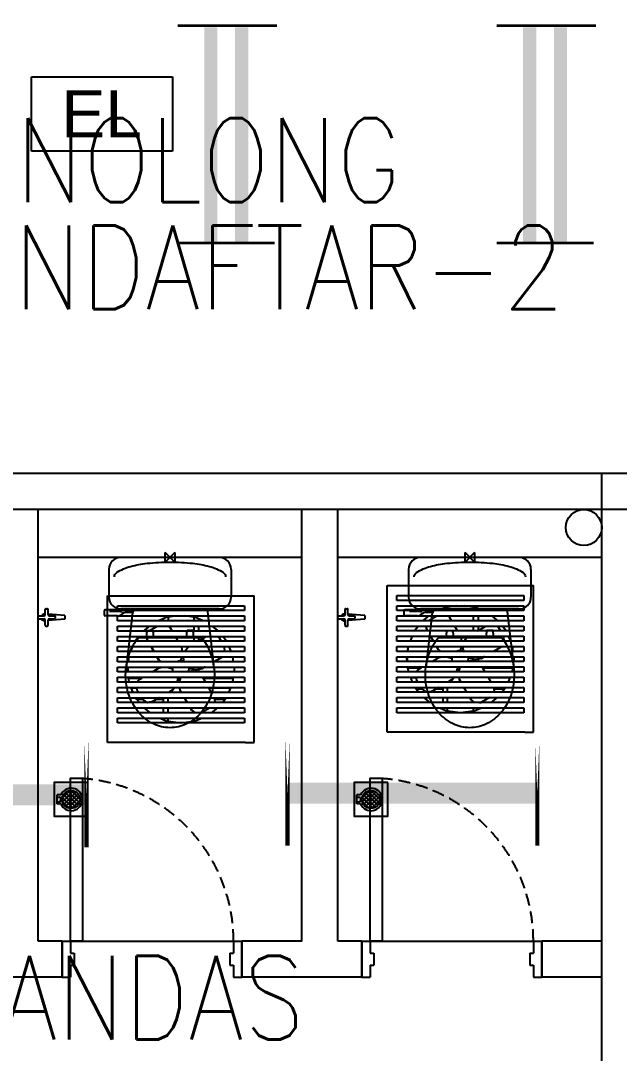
# Model space of a CAD drawing. Header units: inches. Extents: x 16928 to 514628, y -1471 to 241387.
# Drawn here: x 314195 to 316691, y 30888 to 35193 of the extents above; entities that cross this region are included whole.
import ezdxf
from ezdxf.enums import TextEntityAlignment as Align

# ---------------------------------------------------------------- set-up
doc = ezdxf.new("R2010")
doc.units = ezdxf.units.IN
doc.header["$MEASUREMENT"] = 0
doc.linetypes.add('DASHED', pattern=[0.75, 0.5, -0.25])
for name, color, linetype in [('DOOR', 2, 'Continuous'), ('Edges', 7, 'Continuous'), ('FITTING', 8, 'Continuous'), ('FIXT', 8, 'Continuous'), ('LAMPU', 7, 'Continuous'), ('LW', 2, 'Continuous'), ('SAN', 8, 'Continuous'), ('SANITARY', 8, 'Continuous'), ('WALL', 1, 'Continuous')]:
    doc.layers.add(name, color=color, linetype=linetype)
doc.layers.add('t3', color=8, linetype='Continuous', lineweight=25)
doc.styles.add('LAILA', font='romans.shx', dxfattribs={"width": 0.85})
doc.styles.add('SANSSERIF', font='SAS_____.pfb', dxfattribs={"width": 0.7, "height": 700})

# ---------------------------------------------------------------- blocks, each defined once
blk = doc.blocks.new('*X50')
at = {"color": 0}
for p, q in [((89.8532, 61.1977), (89.9009, 61.2454)), ((89.8534, 61.2155), (89.8831, 61.2453)), ((89.905, 61.1684), (89.8544, 61.219)), ((89.8584, 61.1852), (89.9135, 61.2403)), ((89.9165, 61.1745), (89.8605, 61.2306)), ((89.8666, 61.1757), (89.9229, 61.2321)), ((89.9252, 61.1836), (89.8695, 61.2392)), ((89.8777, 61.1691), (89.9295, 61.221)), ((89.9308, 61.1956), (89.8815, 61.2449)), ((89.9319, 61.2122), (89.8981, 61.2459)), ((89.8892, 61.1665), (89.8524, 61.2033)), ((89.8926, 61.1664), (89.9323, 61.2061))]:
    blk.add_line(p, q, dxfattribs=at)
blk = doc.blocks.new('TAB')
at = {"layer": 'FIXT'}
for p, q in [((-186, 12.5), (-70, 22.2)), ((-186, -12.5), (-186, 12.5)), ((-120, 5), (-120, -5)), ((-80, 10), (-115, 10)), ((-70, 55), (-70, 20)), ((-55, 60), (-65, 60)), ((-50, 55), (-50, 20)), ((-50, 23.8), (-46, 24.2)), ((-5, 10), (-40, 10)), ((0, 5), (0, -5)), ((-186, -12.5), (-70, -22.2)), ((-80, -10), (-115, -10)), ((-70, -20), (-70, -55)), ((-55, -60), (-65, -60)), ((-50, -20), (-50, -55)), ((-50, -23.8), (-46, -24.2)), ((-5, -10), (-40, -10))]:
    blk.add_line(p, q, dxfattribs=at)
for centre, radius, start, end in [((-115, 5), 5, 90, 180), ((-80, 20), 10, 270, 0), ((-65, 55), 5, 90, 180), ((-55, 55), 5, 0, 90), ((-40, 20), 10, 180, 270), ((-46, 0), 24.2, 24.44334, 90), ((-5, 5), 5, 0, 90), ((-115, -5), 5, 180, 270), ((-80, -20), 10, 0, 90), ((-65, -55), 5, 180, 270), ((-55, -55), 5, 270, 0), ((-40, -20), 10, 90, 180), ((-46, 0), 24.2, 270, 335.55666), ((-5, -5), 5, 270, 0)]:
    blk.add_arc(centre, radius, start, end, dxfattribs=at)
blk = doc.blocks.new('TAP1-P')
at = {"layer": 'FIXT', "rotation": 90}
blk.add_blockref('TAB', (0, 0), dxfattribs=at)
blk = doc.blocks.new('TAP(C)')
at = {"layer": 'WALL', "xscale": -0.599999999973992, "yscale": 0.5999999999767169, "zscale": 0.5999999999999999, "rotation": 269.9999000484524}
blk.add_blockref('TAP1-P', (0, 0), dxfattribs=at)
blk = doc.blocks.new('Dp750')
at = {"layer": 'DOOR', "color": 1}
for p, q in [((0, 150), (0, 0)), ((0, 150), (0, 0)), ((750, 150), (750, 0)), ((750, 150), (750, 0))]:
    blk.add_line(p, q, dxfattribs=at)
at = {"layer": 'DOOR'}
for p, q in [((0, 150), (35, 150)), ((35, 150), (35, 100)), ((715, 150), (750, 150)), ((715, 150), (715, 100)), ((35, 100), (50, 100)), ((50, 100), (50, 50)), ((700, 100), (700, 50)), ((700, 100), (715, 100)), ((35, 50), (50, 50)), ((35, 50), (35, 0)), ((700, 50), (715, 50)), ((715, 50), (715, 0)), ((0, 0), (35, 0)), ((715, 0), (750, 0))]:
    blk.add_line(p, q, dxfattribs=at)
blk.add_lwpolyline([(35, 150), (35, 830), (85, 830), (85, 150)], close=True, dxfattribs=at)
at = {"layer": 'DOOR', "color": 9, "linetype": 'DASHED', "ltscale": 100}
blk.add_arc((35, 150), 680, 360, 85.7833, dxfattribs=at)
blk = doc.blocks.new('*X51')
at = {"color": 0}
for p, q in [((89.8532, 61.1977), (89.9009, 61.2454)), ((89.8534, 61.2155), (89.8831, 61.2453)), ((89.905, 61.1684), (89.8544, 61.219)), ((89.8584, 61.1852), (89.9135, 61.2403)), ((89.9165, 61.1745), (89.8605, 61.2306)), ((89.8666, 61.1757), (89.9229, 61.2321)), ((89.9252, 61.1836), (89.8695, 61.2392)), ((89.8777, 61.1691), (89.9295, 61.221)), ((89.9308, 61.1956), (89.8815, 61.2449)), ((89.9319, 61.2122), (89.8981, 61.2459)), ((89.8892, 61.1665), (89.8524, 61.2033)), ((89.8926, 61.1664), (89.9323, 61.2061))]:
    blk.add_line(p, q, dxfattribs=at)
blk = doc.blocks.new('emergency light R')
at = {"layer": 'LAMPU', "color": 6, "linetype": 'Continuous'}
for p, q in [((0, 4.9), (0, 247.7)), ((0, 247.7), (459.3, 247.7)), ((459.3, 247.7), (459.3, 4.9)), ((459.3, 4.9), (0, 4.9))]:
    blk.add_line(p, q, dxfattribs=at)
at = {"layer": 'LAMPU', "color": 6, "linetype": 'Continuous', "style": 'SANSSERIF'}
blk.add_text('EL', height=153.77, dxfattribs=at).set_placement((97, 50))
blk = doc.blocks.new('Exhaust Fan 8-Inch fr')
at = {"layer": 'Edges'}
for p, q in [((-5.906, 7.267), (5.906, 7.267)), ((-5.906, -4.544), (-5.906, 7.267)), ((5.906, -4.544), (5.906, 7.267)), ((-5.118, 6.081), (-5.118, 6.475)), ((-5.118, 6.475), (5.118, 6.475)), ((5.118, 6.081), (-5.118, 6.081)), ((5.118, 6.475), (5.118, 6.081)), ((-5.118, 5.258), (-5.118, 5.651)), ((-5.118, 5.651), (-0.309, 5.651)), ((-1.813, 5.258), (-5.118, 5.258)), ((-1.427, 5.418), (-1.813, 5.258)), ((-1.427, 5.258), (-1.813, 5.258)), ((-1.121, 5.545), (-1.427, 5.418)), ((-1.427, 5.418), (-1.427, 5.258)), ((-1.034, 5.258), (-1.427, 5.258)), ((-1.034, 5.556), (-1.121, 5.545)), ((-0.309, 5.651), (-1.034, 5.556)), ((-1.034, 5.556), (-1.034, 5.258)), ((1.034, 5.258), (-1.034, 5.258)), ((-0.309, 5.651), (0.309, 5.651)), ((1.034, 5.556), (0.309, 5.651)), ((0.309, 5.651), (5.118, 5.651)), ((1.034, 5.556), (1.034, 5.258)), ((1.121, 5.545), (1.034, 5.556)), ((1.427, 5.258), (1.034, 5.258)), ((1.427, 5.418), (1.121, 5.545)), ((1.427, 5.418), (1.427, 5.258)), ((1.813, 5.258), (1.427, 5.418)), ((1.813, 5.258), (1.427, 5.258)), ((5.118, 5.258), (1.813, 5.258)), ((5.118, 5.651), (5.118, 5.258)), ((-5.118, 4.434), (-5.118, 4.828)), ((-5.118, 4.828), (-2.535, 4.828)), ((-3.049, 4.434), (-5.118, 4.434)), ((-2.535, 4.828), (-3.049, 4.434)), ((-2.516, 4.434), (-3.049, 4.434)), ((-2.535, 4.828), (-1.91, 4.828)), ((-2.516, 4.434), (-2.464, 4.508)), ((-2.509, 4.434), (-2.516, 4.434)), ((-2.509, 4.434), (-2.452, 4.515)), ((-0.715, 4.434), (-2.509, 4.434)), ((-2.452, 4.515), (-2.464, 4.508)), ((-2.452, 4.515), (-1.91, 4.828)), ((-1.91, 4.828), (-0.993, 4.828)), ((-0.902, 4.758), (-0.993, 4.828)), ((-0.993, 4.828), (1.034, 4.828)), ((-0.902, 4.758), (-0.715, 4.434)), ((1.034, 4.434), (-0.715, 4.434)), ((1.034, 4.828), (1.034, 4.434)), ((1.034, 4.828), (1.427, 4.828)), ((1.427, 4.434), (1.034, 4.434)), ((1.427, 4.828), (1.427, 4.434)), ((1.427, 4.828), (2.535, 4.828)), ((3.049, 4.434), (1.427, 4.434)), ((3.049, 4.434), (2.535, 4.828)), ((2.535, 4.828), (5.118, 4.828)), ((5.118, 4.434), (3.049, 4.434)), ((5.118, 4.828), (5.118, 4.434)), ((-5.118, 3.611), (-5.118, 4.004)), ((-5.118, 4.004), (-3.384, 4.004)), ((-3.686, 3.611), (-5.118, 3.611)), ((-3.384, 4.004), (-3.686, 3.611)), ((-2.652, 3.611), (-3.686, 3.611)), ((-3.384, 4.004), (-2.749, 4.004)), ((-2.711, 3.714), (-2.749, 4.004)), ((-2.749, 4.004), (-2.736, 4.004)), ((-2.699, 3.72), (-2.736, 4.004)), ((-2.736, 4.004), (-0.467, 4.004)), ((-2.699, 3.72), (-2.711, 3.714)), ((-2.652, 3.611), (-2.711, 3.714)), ((-2.636, 3.611), (-2.699, 3.72)), ((-2.636, 3.611), (-2.652, 3.611)), ((-0.24, 3.611), (-2.636, 3.611)), ((-0.467, 4.004), (-0.24, 3.611)), ((-0.467, 4.004), (1.034, 4.004)), ((1.034, 3.611), (-0.24, 3.611)), ((1.034, 4.004), (1.034, 3.611)), ((1.034, 4.004), (1.427, 4.004)), ((1.37, 3.611), (1.034, 3.611)), ((1.37, 3.611), (1.427, 3.644)), ((3.24, 3.611), (1.37, 3.611)), ((1.427, 4.004), (1.427, 3.644)), ((1.427, 3.644), (2.052, 4.004)), ((1.427, 4.004), (2.052, 4.004)), ((2.052, 4.004), (2.917, 4.004)), ((2.917, 4.004), (3.078, 3.892)), ((2.917, 4.004), (3.384, 4.004)), ((3.078, 3.892), (3.24, 3.611)), ((3.686, 3.611), (3.24, 3.611)), ((3.686, 3.611), (3.384, 4.004)), ((3.384, 4.004), (5.118, 4.004)), ((5.118, 3.611), (3.686, 3.611)), ((5.118, 4.004), (5.118, 3.611)), ((-5.118, 2.787), (-5.118, 3.181)), ((-5.118, 3.181), (-3.894, 3.181)), ((-4.057, 2.787), (-5.118, 2.787)), ((-3.894, 3.181), (-4.057, 2.787)), ((-2.176, 2.787), (-4.057, 2.787)), ((-3.894, 3.181), (-2.403, 3.181)), ((-2.176, 2.787), (-2.403, 3.181)), ((-2.403, 3.181), (-2.388, 3.181)), ((-2.16, 2.787), (-2.388, 3.181)), ((-2.388, 3.181), (0.009, 3.181)), ((-2.16, 2.787), (-2.176, 2.787)), ((0.098, 2.787), (-2.16, 2.787)), ((0.009, 3.181), (0.04, 3.126)), ((0.009, 3.181), (0.639, 3.181)), ((0.04, 3.126), (0.098, 2.787)), ((0.313, 2.787), (0.098, 2.787)), ((0.639, 3.181), (0.313, 2.787)), ((3.537, 2.787), (0.313, 2.787)), ((0.639, 3.181), (3.488, 3.181)), ((3.488, 3.181), (3.505, 3.152)), ((3.488, 3.181), (3.894, 3.181)), ((3.537, 2.787), (3.505, 3.152)), ((3.505, 3.152), (3.512, 3.141)), ((3.543, 2.787), (3.512, 3.141)), ((3.543, 2.787), (3.537, 2.787)), ((4.057, 2.787), (3.543, 2.787)), ((4.057, 2.787), (3.894, 3.181)), ((3.894, 3.181), (5.118, 3.181)), ((5.118, 2.787), (4.057, 2.787)), ((5.118, 3.181), (5.118, 2.787)), ((-5.118, 1.964), (-5.118, 2.357)), ((-5.118, 2.357), (-4.2, 2.357)), ((-4.251, 1.964), (-5.118, 1.964)), ((-4.224, 2.174), (-4.251, 1.964)), ((-4.224, 1.964), (-4.251, 1.964)), ((-4.2, 2.357), (-4.224, 2.174)), ((-4.224, 1.964), (-4.224, 2.174)), ((-1.626, 1.964), (-4.224, 1.964)), ((-4.2, 2.357), (-1.928, 2.357)), ((-1.769, 2.082), (-1.928, 2.357)), ((-1.928, 2.357), (-1.912, 2.357)), ((-1.757, 2.089), (-1.912, 2.357)), ((-1.912, 2.357), (0.067, 2.357)), ((-1.757, 2.089), (-1.769, 2.082)), ((-1.769, 2.082), (-1.626, 1.964)), ((-1.757, 2.089), (-1.606, 1.964)), ((-1.606, 1.964), (-1.626, 1.964)), ((-0.349, 1.964), (-1.606, 1.964)), ((-0.349, 1.964), (-0.328, 1.979)), ((0.313, 1.964), (-0.349, 1.964)), ((-0.328, 1.979), (-0.169, 2.039)), ((-0.169, 2.039), (-0.052, 2.051)), ((-0.001, 2.105), (-0.052, 2.051)), ((-0.052, 2.051), (-0.001, 2.056)), ((0.067, 2.357), (-0.001, 2.105)), ((-0.001, 2.056), (0.167, 2.029)), ((0.067, 2.357), (0.195, 2.357)), ((0.167, 2.029), (0.249, 1.993)), ((0.195, 2.357), (0.177, 2.292)), ((0.177, 2.292), (0.249, 1.993)), ((0.195, 2.357), (3.334, 2.357)), ((0.249, 1.993), (0.313, 1.964)), ((2.667, 1.964), (0.313, 1.964)), ((3.321, 2.341), (2.667, 1.964)), ((2.695, 1.964), (2.667, 1.964)), ((3.328, 2.33), (2.695, 1.964)), ((4.201, 1.964), (2.695, 1.964)), ((3.321, 2.341), (3.334, 2.357)), ((3.321, 2.341), (3.328, 2.33)), ((3.328, 2.33), (3.35, 2.357)), ((3.334, 2.357), (3.35, 2.357)), ((3.35, 2.357), (4.2, 2.357)), ((4.201, 2.343), (4.2, 2.357)), ((4.2, 2.357), (5.118, 2.357)), ((4.201, 2.343), (4.201, 2.334)), ((4.251, 1.964), (4.201, 2.334)), ((4.201, 2.334), (4.201, 1.964)), ((4.251, 1.964), (4.201, 1.964)), ((5.118, 1.964), (4.251, 1.964)), ((5.118, 2.357), (5.118, 1.964)), ((-5.118, 1.14), (-5.118, 1.534)), ((-5.118, 1.534), (-4.308, 1.534)), ((-4.302, 1.14), (-5.118, 1.14)), ((-4.308, 1.534), (-4.331, 1.361)), ((-4.331, 1.361), (-4.302, 1.14)), ((-4.308, 1.534), (-4.291, 1.534)), ((-4.291, 1.14), (-4.302, 1.14)), ((-4.291, 1.534), (-4.291, 1.14)), ((-4.291, 1.534), (-4.224, 1.534)), ((-2.3, 1.14), (-4.291, 1.14)), ((-4.224, 1.534), (-4.224, 1.515)), ((-4.224, 1.534), (-1.427, 1.534)), ((-4.224, 1.515), (-1.431, 1.515)), ((-2.3, 1.14), (-1.742, 1.462)), ((-0.606, 1.14), (-2.3, 1.14)), ((-1.742, 1.462), (-1.431, 1.515)), ((-1.431, 1.515), (-1.427, 1.516)), ((-1.427, 1.534), (-1.427, 1.516)), ((-1.427, 1.516), (-1.32, 1.534)), ((-1.427, 1.534), (-1.32, 1.534)), ((-1.32, 1.534), (-1.142, 1.534)), ((-1.142, 1.534), (-1.099, 1.522)), ((-1.142, 1.534), (-1.097, 1.534)), ((-1.097, 1.534), (-1.099, 1.522)), ((-1.099, 1.522), (-0.72, 1.422)), ((-1.097, 1.534), (-0.651, 1.534)), ((-0.72, 1.422), (-0.662, 1.366)), ((-0.668, 1.427), (-0.651, 1.534)), ((-0.662, 1.366), (-0.668, 1.427)), ((-0.651, 1.258), (-0.662, 1.366)), ((-0.651, 1.534), (0.614, 1.534)), ((-0.606, 1.14), (-0.651, 1.258)), ((0.566, 1.14), (-0.606, 1.14)), ((0.602, 1.221), (0.566, 1.14)), ((0.621, 1.14), (0.566, 1.14)), ((0.629, 1.389), (0.602, 1.221)), ((0.614, 1.534), (0.619, 1.487)), ((0.614, 1.534), (1.923, 1.534)), ((0.668, 1.44), (0.619, 1.487)), ((0.619, 1.487), (0.62, 1.481)), ((0.675, 1.428), (0.62, 1.481)), ((0.62, 1.481), (0.629, 1.389)), ((0.839, 1.193), (0.621, 1.14)), ((1.033, 1.14), (0.621, 1.14)), ((1.159, 1.309), (0.668, 1.44)), ((0.668, 1.44), (0.675, 1.428)), ((1.019, 1.337), (0.675, 1.428)), ((0.994, 1.151), (0.839, 1.193)), ((0.994, 1.151), (1.019, 1.337)), ((1.033, 1.14), (0.994, 1.151)), ((1.166, 1.297), (1.019, 1.337)), ((1.201, 1.14), (1.033, 1.14)), ((1.69, 1.399), (1.159, 1.309)), ((1.159, 1.309), (1.166, 1.297)), ((1.223, 1.307), (1.166, 1.297)), ((1.223, 1.307), (1.201, 1.14)), ((1.427, 1.14), (1.201, 1.14)), ((1.427, 1.342), (1.223, 1.307)), ((1.697, 1.388), (1.427, 1.342)), ((1.427, 1.342), (1.427, 1.14)), ((4.291, 1.14), (1.427, 1.14)), ((1.923, 1.534), (1.69, 1.399)), ((1.69, 1.399), (1.697, 1.388)), ((1.917, 1.515), (1.697, 1.388)), ((1.95, 1.534), (1.917, 1.515)), ((1.917, 1.515), (4.201, 1.515)), ((1.923, 1.534), (1.95, 1.534)), ((1.95, 1.534), (4.201, 1.534)), ((4.201, 1.515), (4.201, 1.534)), ((4.201, 1.534), (4.291, 1.534)), ((4.291, 1.534), (4.291, 1.14)), ((4.291, 1.534), (4.308, 1.534)), ((4.302, 1.14), (4.291, 1.14)), ((4.302, 1.14), (4.331, 1.361)), ((5.118, 1.14), (4.302, 1.14)), ((4.331, 1.361), (4.308, 1.534)), ((4.308, 1.534), (5.118, 1.534)), ((5.118, 1.534), (5.118, 1.14)), ((-5.118, 0.317), (-5.118, 0.71)), ((-5.118, 0.71), (-4.245, 0.71)), ((-4.193, 0.317), (-5.118, 0.317)), ((-4.245, 0.71), (-4.224, 0.549)), ((-4.245, 0.71), (-3.044, 0.71)), ((-4.224, 0.646), (-3.156, 0.646)), ((-4.224, 0.549), (-4.224, 0.646)), ((-4.224, 0.549), (-4.193, 0.317)), ((-3.529, 0.317), (-4.193, 0.317)), ((-3.373, 0.52), (-3.529, 0.317)), ((-0.297, 0.317), (-3.529, 0.317)), ((-3.373, 0.52), (-3.156, 0.646)), ((-3.156, 0.646), (-3.044, 0.71)), ((-3.044, 0.71), (-0.263, 0.71)), ((-0.297, 0.317), (-0.229, 0.57)), ((-0.287, 0.317), (-0.297, 0.317)), ((-0.287, 0.317), (-0.273, 0.37)), ((-0.125, 0.317), (-0.287, 0.317)), ((-0.273, 0.37), (-0.222, 0.558)), ((-0.273, 0.37), (-0.117, 0.349)), ((-0.229, 0.57), (-0.263, 0.71)), ((-0.263, 0.71), (-0.259, 0.71)), ((-0.222, 0.558), (-0.259, 0.71)), ((-0.259, 0.71), (-0.009, 0.71)), ((-0.229, 0.57), (-0.222, 0.558)), ((-0.125, 0.317), (-0.117, 0.349)), ((-0.115, 0.317), (-0.125, 0.317)), ((-0.117, 0.349), (-0.025, 0.694)), ((-0.115, 0.317), (-0.013, 0.701)), ((1.975, 0.317), (-0.115, 0.317)), ((-0.025, 0.694), (-0.009, 0.71)), ((-0.013, 0.701), (-0.025, 0.694)), ((-0.013, 0.701), (-0.004, 0.71)), ((-0.009, 0.71), (-0.004, 0.71)), ((-0.004, 0.71), (1.747, 0.71)), ((1.747, 0.71), (1.785, 0.646)), ((1.747, 0.71), (4.245, 0.71)), ((1.785, 0.646), (4.201, 0.646)), ((1.785, 0.646), (1.975, 0.317)), ((4.193, 0.317), (1.975, 0.317)), ((4.193, 0.317), (4.201, 0.38)), ((5.118, 0.317), (4.193, 0.317)), ((4.201, 0.38), (4.245, 0.71)), ((4.201, 0.646), (4.201, 0.38)), ((4.245, 0.71), (5.118, 0.71)), ((5.118, 0.71), (5.118, 0.317)), ((-5.118, -0.507), (-5.118, -0.113)), ((-5.118, -0.113), (-4.037, -0.113)), ((-3.874, -0.507), (-5.118, -0.507)), ((-4.037, -0.113), (-4.025, -0.142)), ((-4.037, -0.113), (-3.572, -0.113)), ((-4.025, -0.142), (-3.57, -0.142)), ((-4.025, -0.142), (-3.874, -0.507)), ((-3.432, -0.507), (-3.874, -0.507)), ((-3.572, -0.113), (-3.57, -0.142)), ((-3.572, -0.113), (-0.521, -0.113)), ((-3.57, -0.142), (-3.557, -0.291)), ((-3.557, -0.291), (-3.432, -0.507)), ((-1.002, -0.507), (-3.432, -0.507)), ((-0.704, -0.335), (-1.002, -0.507)), ((-0.975, -0.507), (-1.002, -0.507)), ((-0.698, -0.347), (-0.975, -0.507)), ((0.038, -0.507), (-0.975, -0.507)), ((-0.704, -0.335), (-0.521, -0.113)), ((-0.704, -0.335), (-0.698, -0.347)), ((-0.698, -0.347), (-0.504, -0.113)), ((-0.521, -0.113), (-0.504, -0.113)), ((-0.504, -0.113), (-0.102, -0.113)), ((-0.065, -0.327), (-0.102, -0.113)), ((-0.102, -0.113), (-0.089, -0.113)), ((-0.053, -0.32), (-0.089, -0.113)), ((-0.089, -0.113), (2.223, -0.113)), ((-0.053, -0.32), (-0.065, -0.327)), ((0.038, -0.507), (-0.065, -0.327)), ((0.054, -0.507), (-0.053, -0.32)), ((0.054, -0.507), (0.038, -0.507)), ((2.45, -0.507), (0.054, -0.507)), ((2.223, -0.113), (2.239, -0.142)), ((2.223, -0.113), (4.037, -0.113)), ((2.239, -0.142), (4.025, -0.142)), ((2.239, -0.142), (2.45, -0.507)), ((3.874, -0.507), (2.45, -0.507)), ((3.874, -0.507), (4.025, -0.142)), ((5.118, -0.507), (3.874, -0.507)), ((4.025, -0.142), (4.037, -0.113)), ((4.037, -0.113), (5.118, -0.113)), ((5.118, -0.113), (5.118, -0.507)), ((-5.118, -1.33), (-5.118, -0.937)), ((-5.118, -0.937), (-3.649, -0.937)), ((-3.347, -1.33), (-5.118, -1.33)), ((-3.649, -0.937), (-3.566, -1.044)), ((-3.649, -0.937), (-3.184, -0.937)), ((-3.566, -1.044), (-3.12, -1.044)), ((-3.566, -1.044), (-3.347, -1.33)), ((-2.711, -1.33), (-3.347, -1.33)), ((-3.13, -1.03), (-3.184, -0.937)), ((-3.184, -0.937), (-1.746, -0.937)), ((-2.708, -1.326), (-3.13, -1.03)), ((-3.13, -1.03), (-3.123, -1.042)), ((-3.12, -1.044), (-3.123, -1.042)), ((-2.711, -1.33), (-3.12, -1.044)), ((-2.705, -1.33), (-2.711, -1.33)), ((-2.336, -1.277), (-2.708, -1.326)), ((-2.708, -1.326), (-2.705, -1.33)), ((-2.645, -1.33), (-2.705, -1.33)), ((-2.329, -1.289), (-2.645, -1.33)), ((-1.427, -1.33), (-2.645, -1.33)), ((-1.746, -0.937), (-2.336, -1.277)), ((-2.336, -1.277), (-2.329, -1.289)), ((-1.905, -1.044), (-2.329, -1.289)), ((-1.719, -0.937), (-1.905, -1.044)), ((-1.905, -1.044), (-1.427, -1.044)), ((-1.746, -0.937), (-1.719, -0.937)), ((-1.719, -0.937), (-1.427, -0.937)), ((-1.427, -0.937), (-1.427, -1.044)), ((-1.427, -0.937), (-1.034, -0.937)), ((-1.427, -1.044), (-1.427, -1.33)), ((-1.034, -1.33), (-1.427, -1.33)), ((-1.034, -1.33), (-1.034, -0.937)), ((-1.034, -0.937), (0.286, -0.937)), ((0.514, -1.33), (-1.034, -1.33)), ((0.514, -1.33), (0.286, -0.937)), ((0.286, -0.937), (0.302, -0.937)), ((0.53, -1.33), (0.302, -0.937)), ((0.302, -0.937), (2.688, -0.937)), ((0.53, -1.33), (0.514, -1.33)), ((2.704, -1.33), (0.53, -1.33)), ((2.688, -0.937), (2.703, -1.044)), ((2.688, -0.937), (3.649, -0.937)), ((2.703, -1.044), (3.566, -1.044)), ((2.703, -1.044), (2.734, -1.286)), ((2.734, -1.286), (2.704, -1.33)), ((3.347, -1.33), (2.704, -1.33)), ((3.347, -1.33), (3.566, -1.044)), ((5.118, -1.33), (3.347, -1.33)), ((3.566, -1.044), (3.649, -0.937)), ((3.649, -0.937), (5.118, -0.937)), ((5.118, -0.937), (5.118, -1.33)), ((-5.118, -2.154), (-5.118, -1.76)), ((-5.118, -1.76), (-2.985, -1.76)), ((-2.472, -2.154), (-5.118, -2.154)), ((-2.985, -1.76), (-2.472, -2.154)), ((-2.985, -1.76), (-1.427, -1.76)), ((-1.427, -2.154), (-2.472, -2.154)), ((-1.427, -1.76), (-1.427, -2.154)), ((-1.427, -1.76), (-1.034, -1.76)), ((-1.034, -2.154), (-1.427, -2.154)), ((-1.034, -2.154), (-1.034, -1.76)), ((-1.034, -1.76), (0.762, -1.76)), ((1.034, -2.154), (-1.034, -2.154)), ((0.877, -1.959), (0.762, -1.76)), ((0.762, -1.76), (0.778, -1.76)), ((0.888, -1.952), (0.778, -1.76)), ((0.778, -1.76), (2.35, -1.76)), ((0.888, -1.952), (0.877, -1.959)), ((0.877, -1.959), (1.034, -2.079)), ((0.888, -1.952), (1.152, -2.154)), ((1.034, -2.079), (1.034, -2.154)), ((1.034, -2.079), (1.131, -2.154)), ((1.131, -2.154), (1.034, -2.154)), ((1.152, -2.154), (1.131, -2.154)), ((1.489, -2.154), (1.152, -2.154)), ((1.489, -2.154), (1.699, -2.135)), ((1.556, -2.154), (1.489, -2.154)), ((1.556, -2.154), (1.688, -2.142)), ((2.472, -2.154), (1.556, -2.154)), ((1.699, -2.135), (1.688, -2.142)), ((2.35, -1.76), (1.699, -2.135)), ((2.35, -1.76), (2.985, -1.76)), ((2.472, -2.154), (2.985, -1.76)), ((5.118, -2.154), (2.472, -2.154)), ((2.985, -1.76), (5.118, -1.76)), ((5.118, -1.76), (5.118, -2.154)), ((-5.118, -2.977), (-5.118, -2.583)), ((-5.118, -2.583), (-1.696, -2.583)), ((5.118, -2.977), (-5.118, -2.977)), ((-1.696, -2.583), (-1.427, -2.695)), ((-1.696, -2.583), (-1.427, -2.583)), ((-1.427, -2.583), (-1.427, -2.695)), ((-1.427, -2.583), (-1.034, -2.583)), ((-1.427, -2.695), (-1.121, -2.822)), ((-1.121, -2.822), (-1.034, -2.833)), ((-1.034, -2.833), (-1.034, -2.583)), ((-1.034, -2.583), (1.034, -2.583)), ((-1.034, -2.833), (0, -2.969)), ((0, -2.969), (1.034, -2.833)), ((1.034, -2.583), (1.034, -2.833)), ((1.034, -2.583), (1.427, -2.583)), ((1.034, -2.833), (1.121, -2.822)), ((1.121, -2.822), (1.427, -2.695)), ((1.427, -2.583), (1.427, -2.695)), ((1.427, -2.695), (1.696, -2.583)), ((1.427, -2.583), (1.696, -2.583)), ((1.696, -2.583), (5.118, -2.583)), ((5.118, -2.583), (5.118, -2.977)), ((5.21, -4.544), (-5.906, -4.544)), ((5.21, -4.544), (5.724, -4.544)), ((5.724, -4.544), (5.906, -4.544))]:
    blk.add_line(p, q, dxfattribs=at)
blk = doc.blocks.new('Exhaust Fan 15TGQZ')
at = {"xscale": 51.69785126039847, "yscale": 51.69785126039847, "zscale": 51.69785126039847}
blk.add_blockref('Exhaust Fan 8-Inch fr', (-310.2, -400.5), dxfattribs=at)

msp = doc.modelspace()

# ---------------------------------------------------------------- linework, layer by layer
at = {"layer": 'FITTING', "color": 3}
for points, const_width in [([(314849.9, 35171.9), (315135, 35171.9)], 10.9), ([(314849.9, 35171.9), (315135, 35171.9)], 10.9), ([(314987.5, 34266), (314987.5, 35166)], 54.6), ([(314987.5, 34266), (314987.5, 35166)], 54.6), ([(314988.6, 35171.9), (315263.8, 35171.9)], 10.9), ([(314988.6, 35171.9), (315263.8, 35171.9)], 10.9), ([(315116.4, 34266), (315116.4, 35166)], 54.6), ([(315116.4, 34266), (315116.4, 35166)], 54.6), ([(316179.4, 35171.9), (316464.5, 35171.9)], 10.9), ([(316317.1, 34266), (316317.1, 35166)], 54.6), ([(316318.1, 35171.9), (316593.4, 35171.9)], 10.9), ([(316445.9, 34266), (316445.9, 35166)], 54.6), ([(314849.9, 34266), (315125.1, 34266)], 10.9), ([(314849.9, 34266), (315125.1, 34266)], 10.9), ([(314978.8, 34266), (315254, 34266)], 10.9), ([(314978.8, 34266), (315254, 34266)], 10.9), ([(316179.4, 34266), (316454.7, 34266)], 10.9), ([(316308.3, 34266), (316583.5, 34266)], 10.9), ([(313427.7, 31965.6), (314469, 31965.6)], 86.8), ([(315307.5, 31972.4), (316348.8, 31972.4)], 86.8)]:
    msp.add_lwpolyline(points, dxfattribs=dict(at, const_width=const_width))
at = {"layer": 'FITTING', "color": 3, "const_width": 17.4}
for points in [[(314469, 32184.3), (314469, 31746.9)], [(315307.5, 32191.2), (315307.5, 31753.7)], [(316348.8, 32191.2), (316348.8, 31753.7)]]:
    msp.add_lwpolyline(points, close=True, dxfattribs=at)
at = {"layer": 'LW'}
for p, q in [((315367.5, 32955.5), (314267.5, 32955.5)), ((315367.5, 32955.5), (314267.5, 32955.5)), ((316617.5, 32955.5), (315517.5, 32955.5)), ((316617.5, 32955.5), (315517.5, 32955.5)), ((314367.5, 31355.5), (315117.5, 31355.5)), ((314367.5, 31355.5), (315117.5, 31355.5)), ((315617.5, 31355.5), (316367.5, 31355.5)), ((315617.5, 31355.5), (316367.5, 31355.5)), ((316367.5, 31205.5), (316367.5, 31355.5)), ((316367.5, 31205.5), (316367.5, 31355.5))]:
    msp.add_line(p, q, dxfattribs=at)
msp.add_circle((316542.5, 33080.5), 75, dxfattribs=at)
msp.add_circle((316542.5, 33080.5), 75, dxfattribs=at)
at = {"layer": 'SAN'}
for p, q in [((315022.5, 32955.5), (314612.5, 32955.5)), ((315022.5, 32955.5), (314612.5, 32955.5)), ((314797.5, 32935.5), (314797.5, 32975.5)), ((314837.5, 32975.5), (314797.5, 32935.5)), ((314837.5, 32935.5), (314797.5, 32975.5)), ((314797.5, 32935.5), (314797.5, 32975.5)), ((314837.5, 32975.5), (314797.5, 32935.5)), ((314837.5, 32935.5), (314797.5, 32975.5)), ((314837.5, 32975.5), (314837.5, 32935.5)), ((314837.5, 32975.5), (314837.5, 32935.5)), ((316272.5, 32955.5), (315862.5, 32955.5)), ((316272.5, 32955.5), (315862.5, 32955.5)), ((316047.5, 32935.5), (316047.5, 32975.5)), ((316087.5, 32975.5), (316047.5, 32935.5)), ((316087.5, 32935.5), (316047.5, 32975.5)), ((316047.5, 32935.5), (316047.5, 32975.5)), ((316087.5, 32975.5), (316047.5, 32935.5)), ((316087.5, 32935.5), (316047.5, 32975.5)), ((316087.5, 32975.5), (316087.5, 32935.5)), ((316087.5, 32975.5), (316087.5, 32935.5)), ((314562.5, 32905.5), (314562.5, 32790.5)), ((314562.5, 32905.5), (314562.5, 32790.5)), ((315072.5, 32905.5), (315072.5, 32790.5)), ((315072.5, 32905.5), (315072.5, 32790.5)), ((315812.5, 32905.5), (315812.5, 32790.5)), ((315812.5, 32905.5), (315812.5, 32790.5)), ((316322.5, 32905.5), (316322.5, 32790.5)), ((316322.5, 32905.5), (316322.5, 32790.5)), ((314542.5, 32731.5), (314542.5, 32716.5)), ((314542.5, 32731.5), (314542.5, 32716.5)), ((314660.8, 32736.5), (314547.5, 32736.5)), ((314660.8, 32736.5), (314547.5, 32736.5)), ((314565.4, 32731.1), (314612.7, 32731.1)), ((314565.4, 32731.1), (314612.7, 32731.1)), ((315022.5, 32740.5), (314612.5, 32740.5)), ((315022.5, 32740.5), (314612.5, 32740.5)), ((314660.8, 32726.5), (314634.2, 32495.5)), ((314660.8, 32726.5), (314634.2, 32495.5)), ((314660.8, 32726.5), (314638.2, 32726.5)), ((314660.8, 32726.5), (314638.2, 32726.5)), ((314662.5, 32740.5), (314662, 32736.4)), ((314662.5, 32740.5), (314662, 32736.4)), ((314972.5, 32740.5), (315000.7, 32495.5)), ((314972.5, 32740.5), (315000.7, 32495.5)), ((315792.5, 32731.5), (315792.5, 32716.5)), ((315792.5, 32731.5), (315792.5, 32716.5)), ((315910.8, 32736.5), (315797.5, 32736.5)), ((315910.8, 32736.5), (315797.5, 32736.5)), ((315815.4, 32731.1), (315862.7, 32731.1)), ((315815.4, 32731.1), (315862.7, 32731.1)), ((316272.5, 32740.5), (315862.5, 32740.5)), ((316272.5, 32740.5), (315862.5, 32740.5)), ((315910.8, 32726.5), (315884.2, 32495.5)), ((315910.8, 32726.5), (315884.2, 32495.5)), ((315910.8, 32726.5), (315888.2, 32726.5)), ((315910.8, 32726.5), (315888.2, 32726.5)), ((315912.5, 32740.5), (315912, 32736.4)), ((315912.5, 32740.5), (315912, 32736.4)), ((316222.5, 32740.5), (316250.7, 32495.5)), ((316222.5, 32740.5), (316250.7, 32495.5)), ((314599.1, 32711.5), (314547.5, 32711.5)), ((314599.1, 32711.5), (314547.5, 32711.5)), ((315849.1, 32711.5), (315797.5, 32711.5)), ((315849.1, 32711.5), (315797.5, 32711.5)), ((314722.1, 32650.5), (314745.8, 32650.5)), ((314722.1, 32650.5), (314745.8, 32650.5)), ((314912.8, 32650.5), (314889.1, 32650.5)), ((314912.8, 32650.5), (314889.1, 32650.5)), ((315972.1, 32650.5), (315995.8, 32650.5)), ((315972.1, 32650.5), (315995.8, 32650.5)), ((316162.8, 32650.5), (316139.1, 32650.5)), ((316162.8, 32650.5), (316139.1, 32650.5)), ((314951.4, 32620.5), (314686.2, 32620.5)), ((314951.4, 32620.5), (314686.2, 32620.5)), ((316201.4, 32620.5), (315936.2, 32620.5)), ((316201.4, 32620.5), (315936.2, 32620.5)), ((314347.1, 31927.9), (314347.1, 31965.4)), ((314362.3, 31965.4), (314347.1, 31965.4)), ((314347.1, 31927.9), (314347.1, 31965.4)), ((314362.3, 31965.4), (314347.1, 31965.4)), ((314347.1, 31956), (314354, 31956)), ((314347.1, 31956), (314354, 31956)), ((315597.1, 31927.9), (315597.1, 31965.4)), ((315612.3, 31965.4), (315597.1, 31965.4)), ((315597.1, 31927.9), (315597.1, 31965.4)), ((315612.3, 31965.4), (315597.1, 31965.4)), ((315597.1, 31956), (315604, 31956)), ((315597.1, 31956), (315604, 31956)), ((314347.1, 31937.2), (314354, 31937.2)), ((314347.1, 31937.2), (314354, 31937.2)), ((314362.3, 31927.9), (314347.1, 31927.9)), ((314362.3, 31927.9), (314347.1, 31927.9)), ((315597.1, 31937.2), (315604, 31937.2)), ((315597.1, 31937.2), (315604, 31937.2)), ((315612.3, 31927.9), (315597.1, 31927.9)), ((315612.3, 31927.9), (315597.1, 31927.9))]:
    msp.add_line(p, q, dxfattribs=at)
for points in [[(314585.4, 32874.5, -0.255609), (314595.2, 32892.5, -0.077755), (314653.4, 32918.1, -0.037496), (314722, 32930.9, -0.027378), (314817.5, 32936.1, -0.027378), (314912.9, 32930.9, -0.037496), (314981.5, 32918.1, -0.077755), (315039.7, 32892.5, -0.255609), (315049.5, 32874.5, -0.255609)], [(314585.4, 32874.5, -0.255609), (314595.2, 32892.5, -0.077755), (314653.4, 32918.1, -0.037496), (314722, 32930.9, -0.027378), (314817.5, 32936.1, -0.027378), (314912.9, 32930.9, -0.037496), (314981.5, 32918.1, -0.077755), (315039.7, 32892.5, -0.255609), (315049.5, 32874.5, -0.255609)], [(315835.4, 32874.5, -0.255609), (315845.2, 32892.5, -0.077755), (315903.4, 32918.1, -0.037496), (315972, 32930.9, -0.027378), (316067.5, 32936.1, -0.027378), (316162.9, 32930.9, -0.037496), (316231.5, 32918.1, -0.077755), (316289.7, 32892.5, -0.255609), (316299.5, 32874.5, -0.255609)], [(315835.4, 32874.5, -0.255609), (315845.2, 32892.5, -0.077755), (315903.4, 32918.1, -0.037496), (315972, 32930.9, -0.027378), (316067.5, 32936.1, -0.027378), (316162.9, 32930.9, -0.037496), (316231.5, 32918.1, -0.077755), (316289.7, 32892.5, -0.255609), (316299.5, 32874.5, -0.255609)], [(314951.4, 32620.5, -0.247684), (314987.9, 32379.7, -0.091257), (314948.3, 32310, -0.103849), (314886.6, 32261.6, -0.114925), (314817.5, 32245.5, -0.114925), (314748.3, 32261.6, -0.103849), (314686.6, 32310, -0.091257), (314647, 32379.7, -0.08399), (314632.5, 32465.5, -0.08399), (314647, 32551.4, -0.09042), (314686.2, 32620.5, -0.09042)], [(314951.4, 32620.5, -0.247684), (314987.9, 32379.7, -0.091257), (314948.3, 32310, -0.103849), (314886.6, 32261.6, -0.114925), (314817.5, 32245.5, -0.114925), (314748.3, 32261.6, -0.103849), (314686.6, 32310, -0.091257), (314647, 32379.7, -0.08399), (314632.5, 32465.5, -0.08399), (314647, 32551.4, -0.09042), (314686.2, 32620.5, -0.09042)], [(316201.4, 32620.5, -0.247684), (316237.9, 32379.7, -0.091257), (316198.3, 32310, -0.103849), (316136.6, 32261.6, -0.114925), (316067.5, 32245.5, -0.114925), (315998.3, 32261.6, -0.103849), (315936.6, 32310, -0.091257), (315897, 32379.7, -0.08399), (315882.5, 32465.5, -0.08399), (315897, 32551.4, -0.09042), (315936.2, 32620.5, -0.09042)], [(316201.4, 32620.5, -0.247684), (316237.9, 32379.7, -0.091257), (316198.3, 32310, -0.103849), (316136.6, 32261.6, -0.114925), (316067.5, 32245.5, -0.114925), (315998.3, 32261.6, -0.103849), (315936.6, 32310, -0.091257), (315897, 32379.7, -0.08399), (315882.5, 32465.5, -0.08399), (315897, 32551.4, -0.09042), (315936.2, 32620.5, -0.09042)]]:
    msp.add_lwpolyline(points, format="xyb", dxfattribs=at)
for points in [[(314475.5, 32016.9), (314334.9, 32016.9), (314334.9, 31876.3), (314475.5, 31876.3)], [(314475.5, 32016.9), (314334.9, 32016.9), (314334.9, 31876.3), (314475.5, 31876.3)], [(315725.5, 32016.9), (315584.9, 32016.9), (315584.9, 31876.3), (315725.5, 31876.3)], [(315725.5, 32016.9), (315584.9, 32016.9), (315584.9, 31876.3), (315725.5, 31876.3)]]:
    msp.add_lwpolyline(points, close=True, dxfattribs=at)
for centre in [(314405.2, 31946.6), (314405.2, 31946.6), (315655.2, 31946.6), (315655.2, 31946.6)]:
    msp.add_circle(centre, 37.5, dxfattribs=at)
for centre, radius, start, end in [((314612.5, 32905.5), 50, 90, 180), ((314612.5, 32905.5), 50, 90, 180), ((315022.5, 32905.5), 50, 0, 90), ((315022.5, 32905.5), 50, 0, 90), ((315862.5, 32905.5), 50, 90, 180), ((315862.5, 32905.5), 50, 90, 180), ((316272.5, 32905.5), 50, 0, 90), ((316272.5, 32905.5), 50, 0, 90), ((314612.5, 32790.5), 50, 180, 270), ((314612.5, 32790.5), 50, 180, 270), ((315022.5, 32790.5), 50, 270, 0), ((315022.5, 32790.5), 50, 270, 0), ((315862.5, 32790.5), 50, 180, 270), ((315862.5, 32790.5), 50, 180, 270), ((316272.5, 32790.5), 50, 270, 0), ((316272.5, 32790.5), 50, 270, 0), ((314547.5, 32731.5), 5, 90, 180), ((314547.5, 32731.5), 5, 90, 180), ((314638.1, 32688.4), 38.1, 89.8253, 132.1064), ((314638.1, 32688.4), 38.1, 89.8253, 132.1064), ((314610.9, 32725.2), 6.14, 1.2001, 72.8006), ((314610.9, 32725.2), 6.14, 1.2001, 72.8006), ((314660.8, 32731.5), 5, 270, 90), ((314660.8, 32731.5), 5, 270, 90), ((315797.5, 32731.5), 5, 90, 180), ((315797.5, 32731.5), 5, 90, 180), ((315888.1, 32688.4), 38.1, 89.8253, 132.1064), ((315888.1, 32688.4), 38.1, 89.8253, 132.1064), ((315860.9, 32725.2), 6.14, 1.2001, 72.8006), ((315860.9, 32725.2), 6.14, 1.2001, 72.8006), ((315910.8, 32731.5), 5, 270, 90), ((315910.8, 32731.5), 5, 270, 90), ((314547.5, 32716.5), 5, 180, 270), ((314547.5, 32716.5), 5, 180, 270), ((314599.1, 32731.5), 20, 270, 312.1064), ((314599.1, 32731.5), 20, 270, 312.1064), ((315797.5, 32716.5), 5, 180, 270), ((315797.5, 32716.5), 5, 180, 270), ((315849.1, 32731.5), 20, 270, 312.1064), ((315849.1, 32731.5), 20, 270, 312.1064), ((314756.1, 32635.5), 37.2, 156.1865, 203.8135), ((314756.1, 32635.5), 37.2, 156.1865, 203.8135), ((314711.8, 32635.5), 37.2, 336.1865, 23.8135), ((314711.8, 32635.5), 37.2, 336.1865, 23.8135), ((314923.1, 32635.5), 37.2, 156.1865, 203.8135), ((314923.1, 32635.5), 37.2, 156.1865, 203.8135), ((314878.8, 32635.5), 37.2, 336.1865, 23.8135), ((314878.8, 32635.5), 37.2, 336.1865, 23.8135), ((316006.1, 32635.5), 37.2, 156.1865, 203.8135), ((316006.1, 32635.5), 37.2, 156.1865, 203.8135), ((315961.8, 32635.5), 37.2, 336.1865, 23.8135), ((315961.8, 32635.5), 37.2, 336.1865, 23.8135), ((316173.1, 32635.5), 37.2, 156.1865, 203.8135), ((316173.1, 32635.5), 37.2, 156.1865, 203.8135), ((316128.8, 32635.5), 37.2, 336.1865, 23.8135), ((316128.8, 32635.5), 37.2, 336.1865, 23.8135), ((314405.2, 31946.6), 46.9, 203.5783, 156.4219), ((314405.2, 31946.6), 46.9, 203.5783, 156.4219), ((315655.2, 31946.6), 46.9, 203.5783, 156.4219), ((315655.2, 31946.6), 46.9, 203.5783, 156.4219), ((314354, 31946.6), 9.38, 270.0001, 90.0001), ((314354, 31946.6), 9.38, 270.0001, 90.0001), ((315604, 31946.6), 9.38, 270.0001, 90.0001), ((315604, 31946.6), 9.38, 270.0001, 90.0001)]:
    msp.add_arc(centre, radius, start, end, dxfattribs=at)
at = {"layer": 'WALL'}
for p, q in [((316867.5, 33305.5), (312867.5, 33305.5)), ((316867.5, 33305.5), (312867.5, 33305.5)), ((316617.5, 29505.5), (316617.5, 33305.5)), ((316617.5, 29505.5), (316617.5, 33305.5)), ((320292.5, 33155.5), (312867.5, 33155.5)), ((320292.5, 33155.5), (312867.5, 33155.5)), ((314267.5, 31355.5), (314267.5, 33155.5)), ((314267.5, 31355.5), (314267.5, 33155.5)), ((315367.5, 31355.5), (315367.5, 33155.5)), ((315367.5, 31355.5), (315367.5, 33155.5)), ((315517.5, 31355.5), (315517.5, 33155.5)), ((315517.5, 31355.5), (315517.5, 33155.5)), ((314367.5, 31355.5), (314267.5, 31355.5)), ((314367.5, 31355.5), (314267.5, 31355.5)), ((314367.5, 31205.5), (314367.5, 31355.5)), ((314367.5, 31205.5), (314367.5, 31355.5)), ((315367.5, 31355.5), (315117.5, 31355.5)), ((315117.5, 31205.5), (315117.5, 31355.5)), ((315117.5, 31355.5), (315117.5, 31205.5)), ((315117.5, 31205.5), (315117.5, 31355.5)), ((315367.5, 31355.5), (315117.5, 31355.5)), ((315117.5, 31205.5), (315117.5, 31355.5)), ((315117.5, 31355.5), (315117.5, 31205.5)), ((315117.5, 31205.5), (315117.5, 31355.5)), ((315617.5, 31355.5), (315517.5, 31355.5)), ((315617.5, 31355.5), (315517.5, 31355.5)), ((315617.5, 31205.5), (315617.5, 31355.5)), ((315617.5, 31205.5), (315617.5, 31355.5)), ((316367.5, 31355.5), (316367.5, 31205.5)), ((316367.5, 31205.5), (316367.5, 31355.5)), ((316617.5, 31355.5), (316367.5, 31355.5)), ((316367.5, 31355.5), (316367.5, 31205.5)), ((316367.5, 31205.5), (316367.5, 31355.5)), ((316617.5, 31355.5), (316367.5, 31355.5)), ((314367.5, 31205.5), (313867.5, 31205.5)), ((314367.5, 31205.5), (313867.5, 31205.5)), ((315617.5, 31205.5), (315117.5, 31205.5)), ((315617.5, 31205.5), (315117.5, 31205.5)), ((316617.5, 31205.5), (316367.5, 31205.5)), ((316617.5, 31205.5), (316367.5, 31205.5))]:
    msp.add_line(p, q, dxfattribs=at)

# ---------------------------------------------------------------- block references
for p in [(316338.3, 32862.6), (315173, 32819.7)]:
    msp.add_blockref('Exhaust Fan 15TGQZ', p)
at = {"layer": 'DOOR'}
for p in [(314367.5, 31205.5), (314367.5, 31205.5), (315617.5, 31205.5), (315617.5, 31205.5)]:
    msp.add_blockref('Dp750', p, dxfattribs=at)
at = {"layer": 'LAMPU', "color": 8, "xscale": 1.27951153594687, "yscale": 1.27951153594687, "zscale": 1.27951153594687}
msp.add_blockref('emergency light R', (314240.4, 34642.4), dxfattribs=at)
at = {"layer": 'SAN', "extrusion": (0, 0, -1), "xscale": -937.4999999997331, "yscale": 937.5, "zscale": -937.4999999997331, "rotation": 269.9998798480933}
for name, p in [('*X50', (-371786.1, -52327.3)), ('*X51', (-371786.1, -52327.3)), ('*X50', (-373036.1, -52327.3)), ('*X51', (-373036.1, -52327.3))]:
    msp.add_blockref(name, p, dxfattribs=at)
at = {"layer": 'SANITARY', "xscale": -1}
for p in [(314267.5, 32705.5), (314267.5, 32705.5), (315517.5, 32705.5), (315517.5, 32705.5)]:
    msp.add_blockref('TAP(C)', p, dxfattribs=at)

# ---------------------------------------------------------------- texts
at = {"layer": 't3', "style": 'LAILA', "width": 0.85}
for s, p in [('PENOLONG', (313664.2, 34787.1)), ('PENDAFTAR-2', (313656.4, 34339.8)), ('TANDAS', (313913.2, 31295.1))]:
    msp.add_text(s, height=350, dxfattribs=at).set_placement(p, align=Align.TOP_LEFT)

doc.saveas('drawing.dxf')
